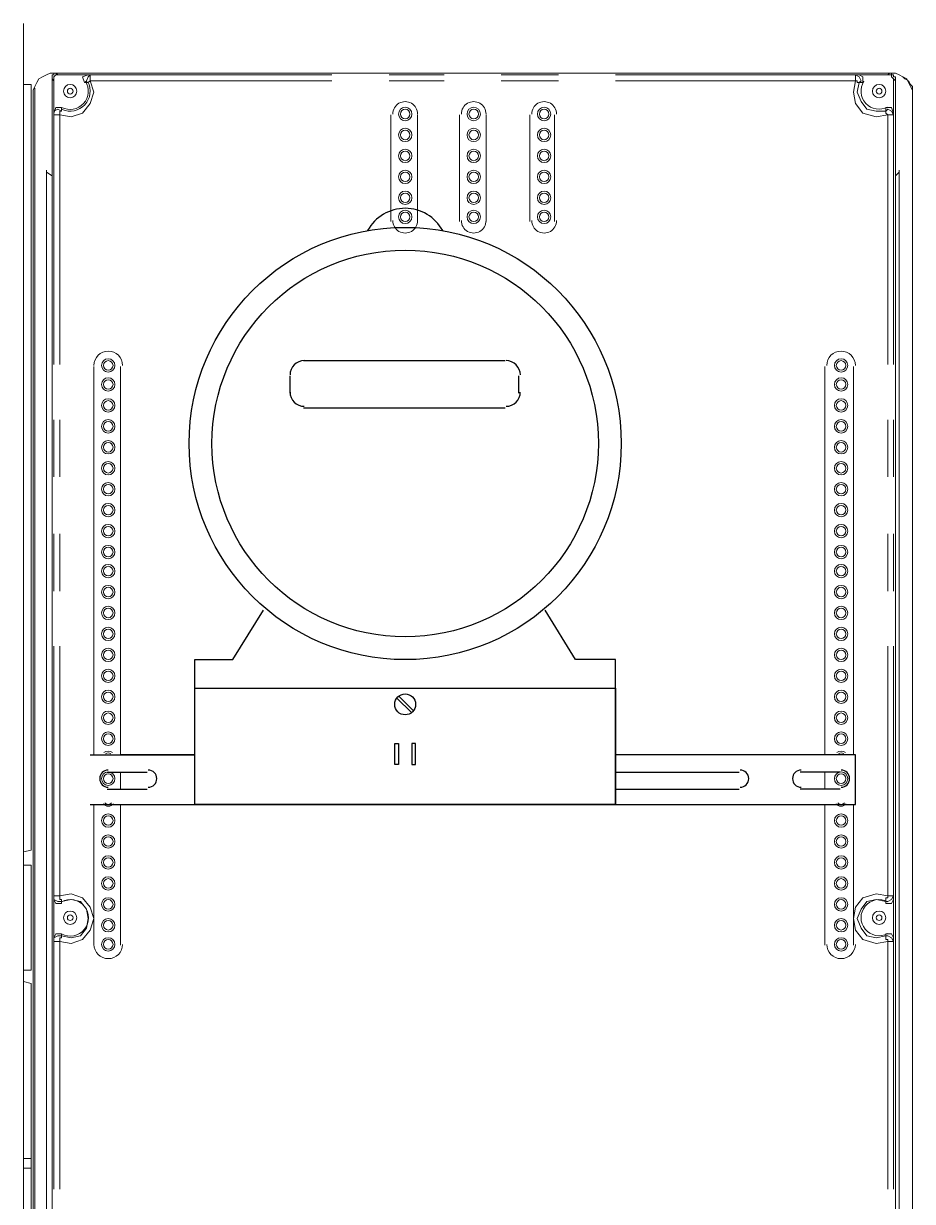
# Model space of a CAD drawing. Header units: millimetres. Extents: x -305 to 1353, y -289 to 1176.
# Drawn here: x -124.85 to -98.62, y 386.74 to 421.48 of the extents above; entities that cross this region are included whole.
import ezdxf

# ---------------------------------------------------------------- set-up
doc = ezdxf.new("R2010")
doc.units = ezdxf.units.MM
doc.header["$MEASUREMENT"] = 0
doc.layers.add('PDF_0', color=7, linetype='Continuous')

msp = doc.modelspace()

# ---------------------------------------------------------------- linework, layer by layer
at = {"layer": 'PDF_0', "lineweight": 18}
for points in [[(-124.846, 368.575), (-124.846, 421.475)], [(-124.566, 419.397), (-124.566, 419.51), (-124.509, 419.622), (-124.453, 419.734), (-124.397, 419.847), (-124.285, 419.903), (-124.172, 419.959), (-124.06, 420.015), (-123.948, 420.015), (-124.06, 420.015), (-124.172, 419.959), (-124.285, 419.903), (-124.397, 419.847), (-124.453, 419.734), (-124.509, 419.622), (-124.566, 419.51)], [(-99.239, 420.015), (-99.126, 420.015), (-99.014, 419.959), (-98.902, 419.903), (-98.846, 419.847), (-98.733, 419.79), (-98.677, 419.678), (-98.621, 419.622), (-98.621, 419.51), (-98.621, 419.397), (-98.621, 419.51), (-98.677, 419.622), (-98.733, 419.734), (-98.789, 419.847), (-98.902, 419.903), (-99.014, 419.959), (-99.126, 420.015)], [(-124.846, 419.678), (-124.622, 419.678), (-124.622, 397.103), (-124.846, 397.047), (-124.622, 397.103), (-124.622, 419.678)], [(-122.769, 411.367), (-122.769, 399.911)], [(-121.982, 399.911), (-121.982, 411.367)], [(-101.204, 411.367), (-101.204, 399.911)], [(-100.362, 399.911), (-100.362, 411.367)], [(-121.982, 398.9), (-121.982, 399.405)], [(-101.204, 399.405), (-101.204, 398.9)], [(-122.769, 398.451), (-122.769, 394.295)], [(-121.982, 394.295), (-121.982, 398.451)], [(-101.204, 394.295), (-101.204, 398.451)], [(-100.362, 394.295), (-100.362, 398.451)], [(-124.846, 393.565), (-124.622, 393.565), (-124.622, 396.654), (-124.846, 396.654), (-124.622, 396.654), (-124.622, 393.565)]]:
    msp.add_lwpolyline(points, close=True, dxfattribs=at)
for points in [[(-124.846, 421.475), (-124.846, 368.575)], [(-99.126, 416.983), (-99.126, 419.847), (-99.126, 419.903), (-99.183, 419.903), (-99.183, 419.959), (-99.239, 419.959), (-99.239, 420.015), (-99.295, 420.015), (-123.892, 420.015), (-123.948, 420.015), (-123.948, 419.959), (-124.004, 419.959), (-124.004, 419.903), (-124.004, 419.847), (-124.004, 416.983)], [(-99.239, 420.015), (-123.948, 420.015)], [(-100.081, 419.734), (-100.081, 419.903), (-100.193, 419.959), (-99.351, 419.959), (-99.295, 419.959), (-99.239, 419.959), (-99.239, 419.903), (-99.183, 419.847), (-99.183, 419.79), (-99.183, 418.836), (-99.239, 419.004), (-99.407, 419.004)], [(-124.566, 419.397), (-124.566, 368.8)], [(-124.566, 419.397), (-124.566, 419.397)], [(-124.509, 419.566), (-124.509, 368.856)], [(-98.621, 419.566), (-98.621, 368.856), (-98.621, 368.8), (-98.621, 419.397)], [(-114.008, 415.635), (-114.008, 418.78)], [(-113.222, 418.78), (-113.222, 415.635)], [(-111.986, 415.635), (-111.986, 418.78)], [(-111.2, 418.78), (-111.2, 415.635)], [(-109.909, 415.635), (-109.909, 418.78)], [(-109.179, 418.78), (-109.179, 415.635)], [(-124.172, 417.095), (-124.172, 417.151), (-124.172, 370.148), (-124.172, 369.979), (-124.116, 369.811), (-124.004, 369.642), (-123.892, 369.474), (-123.723, 369.361), (-123.555, 369.249), (-123.386, 369.193), (-123.218, 369.193), (-99.969, 369.193), (-99.744, 369.193), (-99.576, 369.249), (-99.407, 369.361), (-99.295, 369.474), (-99.126, 369.642), (-99.07, 369.811), (-99.014, 369.979), (-99.014, 370.148), (-99.014, 417.151), (-99.014, 417.095)], [(-124.004, 370.148), (-124.004, 416.983), (-124.172, 417.095), (-124.172, 370.148)], [(-124.004, 416.983), (-124.004, 416.983)], [(-99.014, 370.148), (-99.014, 417.095), (-99.126, 416.983), (-99.126, 370.148)], [(-122.769, 411.367), (-122.769, 411.367)], [(-121.982, 411.367), (-121.982, 411.367)], [(-101.204, 411.367), (-101.204, 411.367)], [(-100.362, 411.367), (-100.362, 411.367)], [(-99.407, 395.531), (-99.239, 395.531), (-99.183, 395.643), (-99.183, 394.52), (-99.239, 394.632), (-99.407, 394.632)], [(-124.846, 387.725), (-124.622, 387.725), (-124.622, 370.372), (-124.846, 370.372), (-124.622, 370.372), (-124.622, 387.725), (-124.622, 388.005), (-124.622, 393.172), (-124.846, 393.228), (-124.622, 393.172), (-124.622, 388.005), (-124.846, 388.005)]]:
    msp.add_lwpolyline(points, dxfattribs=at)
for points in [[(-123.023, 419.772, -0.775478), (-123.723, 419.004), (-123.892, 419.004), (-123.948, 418.836), (-123.948, 419.79), (-123.948, 419.847), (-123.948, 419.903), (-123.892, 419.959), (-123.836, 419.959), (-122.937, 419.959), (-123.105, 419.903), (-123.049, 419.734)], [(-123.723, 395.579, -1.671898), (-123.723, 394.632), (-123.892, 394.632), (-123.948, 394.52), (-123.948, 395.643), (-123.892, 395.531), (-123.723, 395.531)]]:
    msp.add_lwpolyline(points, format="xyb", dxfattribs=at)
at = {"layer": 'PDF_0', "lineweight": 0}
for points in [[(-123.892, 420.015), (-123.836, 419.959)], [(-115.749, 419.79), (-122.881, 419.79), (-122.881, 419.959), (-122.937, 419.903), (-122.993, 419.79), (-122.993, 419.734), (-123.049, 419.734)], [(-122.937, 419.959), (-122.881, 419.959), (-115.749, 419.959)], [(-114.064, 419.959), (-112.436, 419.959)], [(-110.751, 419.959), (-109.066, 419.959)], [(-107.381, 419.959), (-100.306, 419.959), (-100.193, 419.959)], [(-99.351, 419.959), (-99.295, 420.015)], [(-123.948, 419.79), (-124.004, 419.847)], [(-122.993, 419.734), (-122.937, 419.734), (-122.881, 419.79), (-122.769, 419.453), (-122.881, 419.117), (-123.105, 418.836), (-123.442, 418.723), (-123.779, 418.78), (-123.779, 418.836), (-123.779, 418.892), (-123.723, 418.892)], [(-112.436, 419.79), (-114.064, 419.79)], [(-109.066, 419.79), (-110.751, 419.79)], [(-100.081, 419.734), (-100.193, 419.734), (-100.25, 419.453), (-100.137, 419.173), (-99.969, 418.948), (-99.688, 418.892), (-99.407, 418.892), (-99.407, 418.836), (-99.351, 418.78), (-99.688, 418.723), (-100.081, 418.836), (-100.306, 419.117), (-100.362, 419.453), (-100.306, 419.79), (-107.381, 419.79)], [(-99.126, 419.847), (-99.183, 419.79)], [(-123.723, 419.004), (-123.723, 418.892), (-123.836, 418.948), (-123.948, 418.892), (-123.948, 418.78), (-123.779, 418.78), (-123.779, 411.423)], [(-99.351, 411.423), (-99.351, 418.78), (-99.183, 418.78), (-99.239, 418.892), (-99.351, 418.948), (-99.407, 418.892), (-99.407, 419.004)], [(-123.948, 411.423), (-123.948, 418.78), (-123.948, 418.836)], [(-99.183, 418.836), (-99.183, 418.78), (-99.183, 411.423)], [(-123.948, 408.11), (-123.948, 409.794)], [(-123.779, 409.794), (-123.779, 408.11)], [(-99.351, 408.11), (-99.351, 409.794)], [(-99.183, 409.794), (-99.183, 408.11)], [(-123.948, 404.74), (-123.948, 406.425)], [(-123.779, 406.425), (-123.779, 404.74)], [(-99.351, 404.74), (-99.351, 406.425)], [(-99.183, 406.425), (-99.183, 404.74)], [(-123.948, 395.643), (-123.948, 395.755), (-123.948, 403.112)], [(-123.779, 403.112), (-123.779, 395.755), (-123.779, 395.699), (-123.779, 395.643), (-123.723, 395.643), (-123.723, 395.587), (-123.836, 395.587), (-123.948, 395.643), (-123.948, 395.755), (-123.779, 395.755), (-123.442, 395.811), (-123.105, 395.699), (-122.881, 395.418), (-122.769, 395.081), (-122.881, 394.744), (-123.105, 394.464), (-123.442, 394.351), (-123.779, 394.407), (-123.779, 394.464), (-123.779, 394.52), (-123.723, 394.52), (-123.723, 394.576), (-123.442, 394.52), (-123.162, 394.576), (-122.993, 394.8), (-122.937, 395.081), (-122.993, 395.362), (-123.162, 395.587), (-123.442, 395.643), (-123.723, 395.587), (-123.723, 395.531)], [(-99.351, 387.107), (-99.351, 394.407), (-99.183, 394.407), (-99.239, 394.52), (-99.351, 394.576), (-99.407, 394.576), (-99.407, 394.52), (-99.407, 394.464), (-99.351, 394.464), (-99.351, 394.407), (-99.688, 394.351), (-100.081, 394.464), (-100.306, 394.744), (-100.362, 395.081), (-100.306, 395.418), (-100.081, 395.699), (-99.688, 395.811), (-99.351, 395.755), (-99.351, 395.699), (-99.407, 395.699), (-99.407, 395.643), (-99.407, 395.587), (-99.351, 395.587), (-99.239, 395.643), (-99.183, 395.755), (-99.351, 395.755), (-99.351, 403.112)], [(-99.183, 403.112), (-99.183, 395.755), (-99.183, 395.643)], [(-99.407, 395.531), (-99.407, 395.587), (-99.688, 395.643), (-99.969, 395.587), (-100.137, 395.362), (-100.25, 395.081), (-100.137, 394.8), (-99.969, 394.576), (-99.688, 394.52), (-99.407, 394.576), (-99.407, 394.632)], [(-123.723, 394.632), (-123.723, 394.576), (-123.836, 394.576), (-123.948, 394.52), (-123.948, 394.407), (-123.779, 394.407), (-123.779, 387.107)], [(-123.948, 387.107), (-123.948, 394.407), (-123.948, 394.52)], [(-99.183, 394.52), (-99.183, 394.407), (-99.183, 387.107)]]:
    msp.add_lwpolyline(points, dxfattribs=at)
msp.add_lwpolyline([(-100.306, 419.959), (-100.306, 419.79), (-100.25, 419.79), (-100.25, 419.734), (-100.193, 419.734), (-100.137, 419.79), (-100.193, 419.903)], close=True, dxfattribs=at)
at = {"layer": 'PDF_0', "lineweight": 18}
for points in [[(-121.926, 411.395, 0.999967), (-122.768, 411.395, -0.999967)], [(-100.306, 411.395, 0.999967), (-101.148, 411.395, -0.999967)], [(-122.769, 394.323, 0.999977), (-121.926, 394.323, -0.999977)], [(-101.148, 394.323, 0.999977), (-100.306, 394.323, -0.999977)]]:
    msp.add_lwpolyline(points, format="xyb", close=True, dxfattribs=at)
at = {"layer": 'PDF_0', "lineweight": 25}
for points in [[(-116.591, 411.535), (-110.639, 411.535)], [(-116.984, 410.581), (-116.984, 411.086)], [(-110.246, 411.086), (-110.246, 410.581)], [(-110.639, 410.131), (-116.591, 410.131)], [(-119.792, 398.451), (-119.792, 402.719), (-118.669, 402.719), (-117.771, 404.179)], [(-107.381, 398.451), (-107.381, 402.719), (-108.561, 402.719), (-109.459, 404.179)], [(-113.84, 401.596), (-113.39, 401.146)], [(-113.783, 401.652), (-113.334, 401.202)], [(-122.881, 398.451), (-100.306, 398.451), (-100.306, 399.911), (-107.381, 399.911)], [(-122.881, 399.911), (-119.792, 399.911), (-121.982, 399.911)], [(-122.375, 399.405), (-121.196, 399.405)], [(-107.381, 399.405), (-103.731, 399.405)], [(-100.755, 399.405), (-101.934, 399.405)], [(-122.375, 398.9), (-121.196, 398.9)], [(-107.381, 398.9), (-103.731, 398.9)], [(-100.755, 398.9), (-101.934, 398.9)]]:
    msp.add_lwpolyline(points, dxfattribs=at)
for points in [[(-119.792, 401.876), (-107.381, 401.876), (-107.381, 398.451), (-119.792, 398.451)], [(-113.896, 400.248), (-113.783, 400.248), (-113.783, 399.63), (-113.896, 399.63)], [(-113.278, 400.248), (-113.39, 400.248), (-113.39, 399.63), (-113.278, 399.63)]]:
    msp.add_lwpolyline(points, close=True, dxfattribs=at)
for points in [[(-122.347, 399.462, 0.414167), (-122.6, 399.209, 0.414167), (-122.347, 398.956)], [(-121.168, 398.956, 0.414167), (-120.915, 399.209, 0.414167), (-121.168, 399.462)], [(-103.703, 398.956, 0.414167), (-103.45, 399.209, 0.414167), (-103.703, 399.462)], [(-101.906, 399.462, 0.414167), (-102.159, 399.209, 0.414167), (-101.906, 398.956)], [(-100.727, 398.956, 0.414167), (-100.474, 399.209, 0.414167), (-100.727, 399.462)]]:
    msp.add_lwpolyline(points, format="xyb", dxfattribs=at)
at = {"layer": 'PDF_0', "lineweight": 18}
for centre, radius in [((-123.471, 419.482), 0.197), ((-99.604, 419.482), 0.197), ((-123.47, 419.482), 0.0843), ((-99.604, 419.482), 0.0843), ((-113.587, 418.808), 0.197), ((-113.587, 418.808), 0.14), ((-111.565, 418.808), 0.197), ((-111.565, 418.808), 0.14), ((-109.487, 418.808), 0.197), ((-109.487, 418.808), 0.14), ((-113.587, 418.19), 0.197), ((-113.587, 418.19), 0.14), ((-111.565, 418.19), 0.197), ((-111.565, 418.19), 0.14), ((-109.487, 418.19), 0.197), ((-109.487, 418.19), 0.14), ((-113.587, 417.572), 0.197), ((-113.587, 417.572), 0.14), ((-111.565, 417.572), 0.197), ((-111.565, 417.572), 0.14), ((-109.487, 417.572), 0.197), ((-109.487, 417.572), 0.14), ((-113.587, 416.954), 0.197), ((-111.565, 416.954), 0.197), ((-109.487, 416.954), 0.197), ((-113.587, 416.955), 0.14), ((-111.565, 416.955), 0.14), ((-109.487, 416.955), 0.14), ((-113.587, 416.337), 0.197), ((-113.587, 416.337), 0.14), ((-111.565, 416.337), 0.197), ((-111.565, 416.337), 0.14), ((-109.487, 416.337), 0.197), ((-109.487, 416.337), 0.14), ((-113.587, 415.775), 0.197), ((-113.587, 415.775), 0.14), ((-111.565, 415.775), 0.197), ((-111.565, 415.775), 0.14), ((-109.487, 415.775), 0.197), ((-109.487, 415.775), 0.14), ((-122.347, 411.395), 0.197), ((-100.727, 411.395), 0.197), ((-122.347, 411.395), 0.14), ((-100.727, 411.395), 0.14), ((-122.347, 410.833), 0.197), ((-122.347, 410.833), 0.14), ((-100.727, 410.833), 0.197), ((-100.727, 410.833), 0.14), ((-122.347, 410.216), 0.197), ((-122.347, 410.216), 0.14), ((-100.727, 410.216), 0.197), ((-100.727, 410.216), 0.14), ((-122.347, 409.598), 0.197), ((-122.347, 409.598), 0.14), ((-100.727, 409.598), 0.197), ((-100.727, 409.598), 0.14), ((-122.347, 408.98), 0.197), ((-100.727, 408.98), 0.197), ((-122.347, 408.98), 0.14), ((-100.727, 408.98), 0.14), ((-122.347, 408.362), 0.197), ((-122.347, 408.362), 0.14), ((-100.727, 408.362), 0.197), ((-100.727, 408.362), 0.14), ((-122.347, 407.745), 0.197), ((-122.347, 407.745), 0.14), ((-100.727, 407.745), 0.197), ((-100.727, 407.745), 0.14), ((-122.347, 407.127), 0.197), ((-122.347, 407.127), 0.14), ((-100.727, 407.127), 0.197), ((-100.727, 407.127), 0.14), ((-122.347, 406.509), 0.197), ((-122.347, 406.509), 0.14), ((-100.727, 406.509), 0.197), ((-100.727, 406.509), 0.14), ((-122.347, 405.892), 0.197), ((-122.347, 405.892), 0.14), ((-100.727, 405.892), 0.197), ((-100.727, 405.892), 0.14), ((-122.347, 405.33), 0.197), ((-122.347, 405.33), 0.14), ((-100.727, 405.33), 0.197), ((-100.727, 405.33), 0.14), ((-122.347, 404.712), 0.197), ((-122.347, 404.712), 0.14), ((-100.727, 404.712), 0.197), ((-100.727, 404.712), 0.14), ((-122.347, 404.095), 0.197), ((-122.347, 404.095), 0.14), ((-100.727, 404.095), 0.197), ((-100.727, 404.095), 0.14), ((-122.347, 403.477), 0.197), ((-122.347, 403.477), 0.14), ((-100.727, 403.477), 0.197), ((-100.727, 403.477), 0.14), ((-122.347, 402.859), 0.197), ((-122.347, 402.859), 0.14), ((-100.727, 402.859), 0.197), ((-100.727, 402.859), 0.14), ((-122.347, 402.241), 0.197), ((-122.347, 402.241), 0.14), ((-100.727, 402.241), 0.197), ((-100.727, 402.241), 0.14), ((-122.347, 401.624), 0.197), ((-122.347, 401.624), 0.14), ((-100.727, 401.624), 0.197), ((-100.727, 401.624), 0.14), ((-122.347, 401.006), 0.197), ((-100.727, 401.006), 0.197), ((-122.347, 401.006), 0.14), ((-100.727, 401.006), 0.14), ((-122.347, 400.388), 0.197), ((-122.347, 400.388), 0.14), ((-100.727, 400.388), 0.197), ((-100.727, 400.388), 0.14), ((-122.347, 399.209), 0.197), ((-122.347, 399.209), 0.14), ((-100.727, 399.209), 0.197), ((-100.727, 399.209), 0.14), ((-122.347, 397.973), 0.197), ((-122.347, 397.973), 0.14), ((-100.727, 397.973), 0.197), ((-100.727, 397.973), 0.14), ((-122.347, 397.356), 0.197), ((-122.347, 397.356), 0.14), ((-100.727, 397.356), 0.197), ((-100.727, 397.356), 0.14), ((-122.347, 396.738), 0.197), ((-122.347, 396.738), 0.14), ((-100.727, 396.738), 0.197), ((-100.727, 396.738), 0.14), ((-122.347, 396.12), 0.197), ((-100.727, 396.12), 0.197), ((-122.347, 396.12), 0.14), ((-100.727, 396.12), 0.14), ((-122.347, 395.502), 0.197), ((-122.347, 395.502), 0.14), ((-100.727, 395.502), 0.197), ((-100.727, 395.502), 0.14), ((-123.471, 395.109), 0.197), ((-99.604, 395.109), 0.197), ((-123.47, 395.109), 0.0843), ((-122.347, 394.885), 0.197), ((-122.347, 394.885), 0.14), ((-100.727, 394.885), 0.197), ((-100.727, 394.885), 0.14), ((-99.604, 395.109), 0.0843), ((-122.347, 394.323), 0.197), ((-122.347, 394.323), 0.14), ((-100.727, 394.323), 0.197), ((-100.727, 394.323), 0.14)]:
    msp.add_circle(centre, radius, dxfattribs=at)
at = {"layer": 'PDF_0', "lineweight": 25}
for centre, radius in [((-113.587, 409.092), 6.374), ((-113.587, 409.092), 5.7), ((-113.587, 401.399), 0.309)]:
    msp.add_circle(centre, radius, dxfattribs=at)
at = {"layer": 'PDF_0', "lineweight": 18}
for centre, radius, start, end in [((-123.471, 419.482), 0.59, 246.0948, 27.9838), ((-99.604, 419.482), 0.533, 147.0553, 298.2311), ((-113.587, 418.808), 0.365, 359.9996, 180.0017), ((-111.565, 418.808), 0.365, 359.9996, 180.0017), ((-109.487, 418.808), 0.365, 359.9996, 180.0017), ((-113.587, 415.663), 0.365, 179.9983, 0.0017), ((-111.565, 415.663), 0.365, 179.9983, 0.0017), ((-109.487, 415.663), 0.365, 179.9983, 0.0017), ((-122.347, 399.827), 0.197, 49.2012, 130.7988), ((-122.347, 399.827), 0.14, 56.2723, 123.7277), ((-100.727, 399.827), 0.197, 49.2012, 130.7988), ((-100.727, 399.827), 0.14, 56.2723, 123.7277), ((-122.347, 398.591), 0.197, 219.8792, 320.1169), ((-122.347, 398.591), 0.14, 224.7741, 315.2314), ((-100.727, 398.591), 0.197, 219.8792, 320.1169), ((-100.727, 398.591), 0.14, 224.7741, 315.2314), ((-99.604, 395.109), 0.534, 61.7806, 298.2246)]:
    msp.add_arc(centre, radius, start, end, dxfattribs=at)
at = {"layer": 'PDF_0', "lineweight": 25}
for centre, radius, start, end in [((-113.587, 414.764), 1.263, 28.601, 151.2064), ((-116.563, 411.114), 0.421, 90.0013, 179.9987), ((-110.61, 411.114), 0.421, 0.0024, 90.0052), ((-116.563, 410.609), 0.421, 180.0013, 269.9987), ((-110.611, 410.609), 0.421, 270.0013, 359.9987)]:
    msp.add_arc(centre, radius, start, end, dxfattribs=at)

doc.saveas('drawing.dxf')
